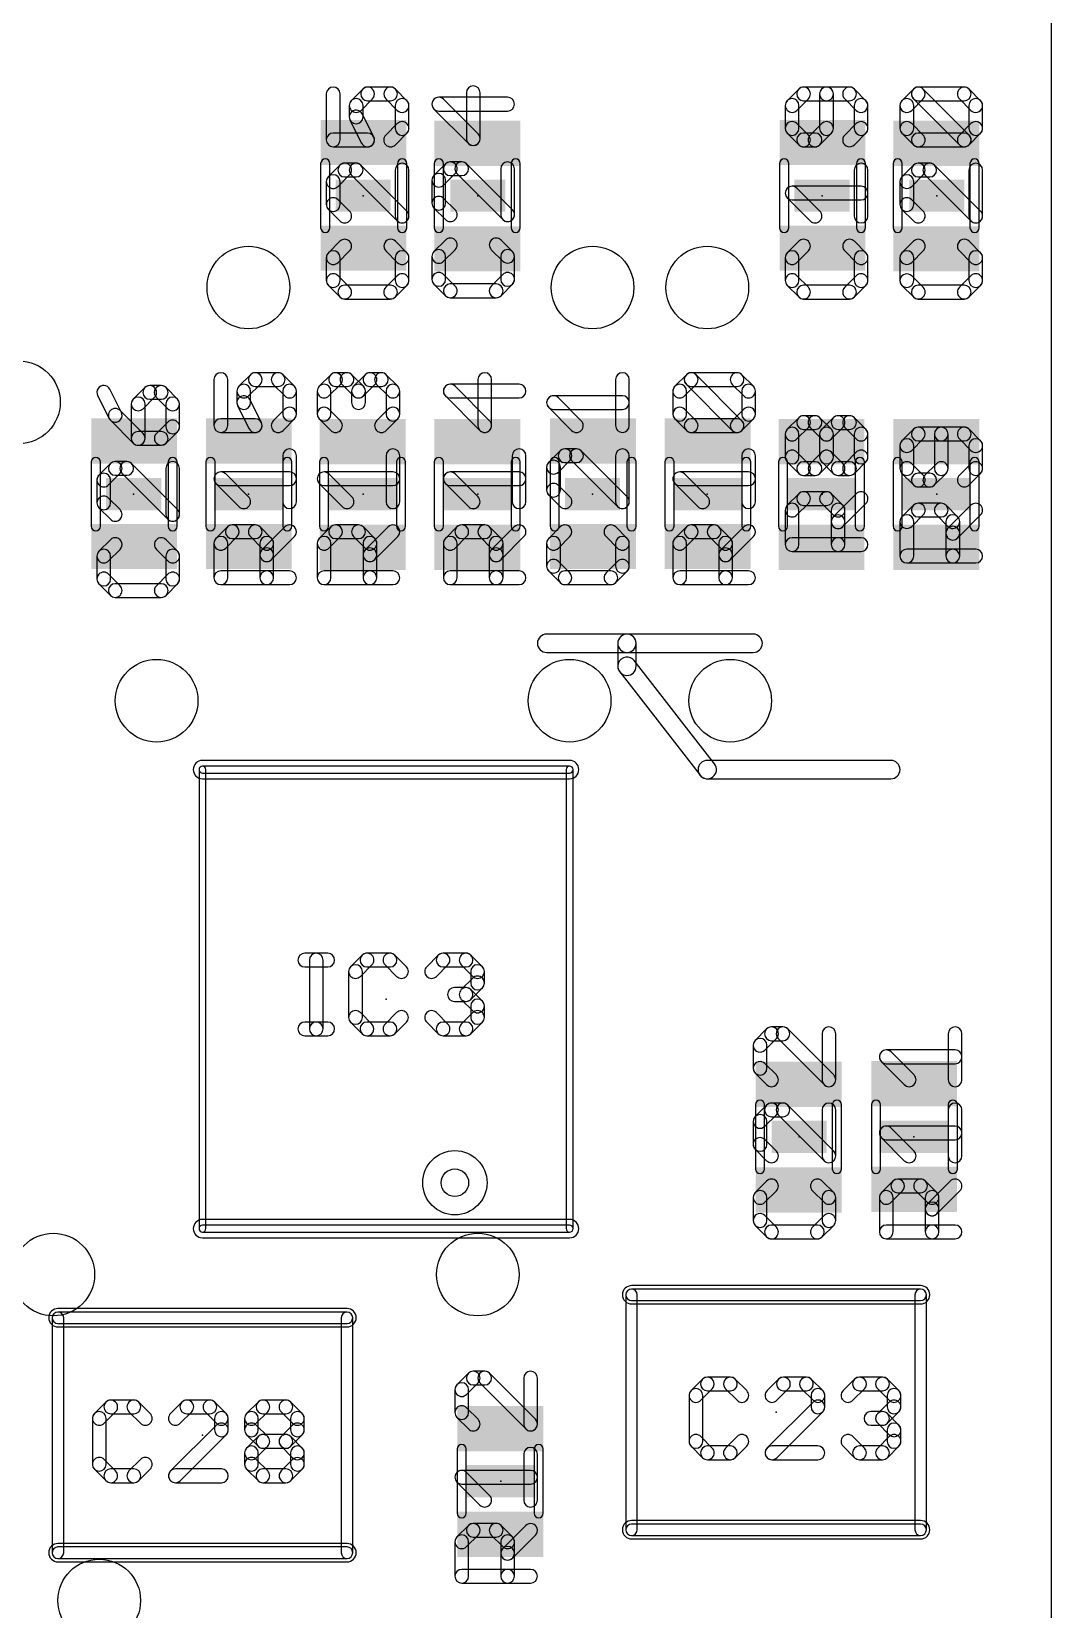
# Model space of a CAD drawing. Extents: x -17 to 91, y -42 to 60.
# Drawn here: x 28.33 to 39.62, y 17.38 to 34.84 of the extents above; entities that cross this region are included whole.
import ezdxf

# ---------------------------------------------------------------- set-up
doc = ezdxf.new("R2010")
doc.units = 0
for name, color, linetype in [('125', 2, 'CONTINUOUS'), ('18', 82, 'CONTINUOUS'), ('20', 7, 'CONTINUOUS'), ('21', 253, 'CONTINUOUS'), ('23', 7, 'CONTINUOUS'), ('51', 253, 'CONTINUOUS')]:
    doc.layers.add(name, color=color, linetype=linetype)

# ---------------------------------------------------------------- blocks, each defined once
blk = doc.blocks.new('RECT')
blk.add_solid([(-0.5, -0.5), (0.5, -0.5), (-0.5, 0.5), (0.5, 0.5)])
blk = doc.blocks.new('ROUNDV')
blk.add_circle((0, 0), 0.5)

msp = doc.modelspace()

# ---------------------------------------------------------------- linework, layer by layer
at = {"layer": '125'}
for points in [[(31.597, 34.146), (31.597, 33.637, 1), (31.749, 33.637), (31.749, 34.146, 1)], [(31.981, 33.9645), (32.108, 34.0925, 1), (32, 34.1995), (31.873, 34.0715, 1)], [(32.054, 34.07), (32.309, 34.07, 1), (32.309, 34.222), (32.054, 34.222, 1)], [(32.255, 34.0925), (32.382, 33.9645, 1), (32.49, 34.0715), (32.363, 34.1995, 1)], [(33.299, 33.651), (33.299, 34.16, 1), (33.147, 34.16), (33.147, 33.651, 1)], [(36.826, 34.1995), (36.699, 34.0715, 1), (36.807, 33.9645), (36.934, 34.0925, 1)], [(37.134, 34.222), (36.88, 34.222, 1), (36.88, 34.07), (37.134, 34.07, 1)], [(37.389, 34.222), (37.134, 34.222, 1), (37.134, 34.07), (37.389, 34.07, 1)], [(37.21, 33.764), (37.21, 34.146, 1), (37.058, 34.146), (37.058, 33.764, 1)], [(37.57, 34.0715), (37.443, 34.1995, 1), (37.335, 34.0925), (37.462, 33.9645, 1)], [(38.077, 33.9645), (38.204, 34.0925, 1), (38.096, 34.1995), (37.969, 34.0715, 1)], [(38.15, 34.07), (38.659, 34.07, 1), (38.659, 34.222), (38.15, 34.222, 1)], [(38.7127, 33.6907), (38.2037, 34.1997, 1), (38.0963, 34.0923), (38.6053, 33.5833, 1)], [(38.605, 34.0925), (38.732, 33.9645, 1), (38.84, 34.0715), (38.713, 34.1995, 1)], [(32.003, 33.891), (32.003, 34.018, 1), (31.851, 34.018), (31.851, 33.891, 1)], [(32.36, 34.018), (32.36, 33.764, 1), (32.512, 33.764), (32.512, 34.018, 1)], [(33.604, 34.109), (32.842, 34.109, 1), (32.842, 33.957), (33.604, 33.957, 1)], [(32.7882, 33.9793), (33.1692, 33.5973, 1), (33.2768, 33.7047), (32.8958, 34.0867, 1)], [(36.677, 34.018), (36.677, 33.764, 1), (36.829, 33.764), (36.829, 34.018, 1)], [(37.592, 33.764), (37.592, 34.018, 1), (37.44, 34.018), (37.44, 33.764, 1)], [(38.099, 33.764), (38.099, 34.018, 1), (37.947, 34.018), (37.947, 33.764, 1)], [(38.71, 34.018), (38.71, 33.764, 1), (38.862, 33.764), (38.862, 34.018, 1)], [(32.122, 33.671), (31.995, 33.925, 1), (31.859, 33.857), (31.986, 33.603, 1)], [(31.673, 33.561), (32.054, 33.561, 1), (32.054, 33.713), (31.673, 33.713, 1)], [(32.3823, 33.8177), (32.2553, 33.6907, 1), (32.3627, 33.5833), (32.4897, 33.7103, 1)], [(36.6993, 33.7103), (36.8263, 33.5833, 1), (36.9337, 33.6907), (36.8067, 33.8177, 1)], [(36.88, 33.561), (37.007, 33.561, 1), (37.007, 33.713), (36.88, 33.713, 1)], [(37.0607, 33.5833), (37.1877, 33.7103, 1), (37.0803, 33.8177), (36.9533, 33.6907, 1)], [(37.4427, 33.5833), (37.5697, 33.7103, 1), (37.4623, 33.8177), (37.3353, 33.6907, 1)], [(38.2037, 33.6907), (38.0767, 33.8177, 1), (37.9693, 33.7103), (38.0963, 33.5833, 1)], [(38.659, 33.713), (38.15, 33.713, 1), (38.15, 33.561), (38.659, 33.561, 1)], [(38.7323, 33.8177), (38.6053, 33.6907, 1), (38.7127, 33.5833), (38.8397, 33.7103, 1)], [(31.746, 33.3575), (31.619, 33.2295, 1), (31.727, 33.1225), (31.854, 33.2505, 1)], [(31.927, 33.38), (31.8, 33.38, 1), (31.8, 33.228), (31.927, 33.228, 1)], [(32.4897, 32.8487), (31.9807, 33.3577, 1), (31.8733, 33.2503), (32.3823, 32.7413, 1)], [(32.36, 33.304), (32.36, 32.795, 1), (32.512, 32.795), (32.512, 33.304, 1)], [(32.9153, 33.3717), (32.7883, 33.2447, 1), (32.8957, 33.1373), (33.0227, 33.2643, 1)], [(33.096, 33.394), (32.969, 33.394, 1), (32.969, 33.242), (33.096, 33.242, 1)], [(33.6578, 32.8627), (33.1498, 33.3717, 1), (33.0422, 33.2643), (33.5502, 32.7553, 1)], [(33.528, 33.318), (33.528, 32.809, 1), (33.68, 32.809), (33.68, 33.318, 1)], [(37.592, 32.795), (37.592, 33.304, 1), (37.44, 33.304), (37.44, 32.795, 1)], [(38.096, 33.3575), (37.969, 33.2295, 1), (38.077, 33.1225), (38.204, 33.2505, 1)], [(38.277, 33.38), (38.15, 33.38, 1), (38.15, 33.228), (38.277, 33.228, 1)], [(38.8397, 32.8487), (38.3307, 33.3577, 1), (38.2233, 33.2503), (38.7323, 32.7413, 1)], [(38.71, 33.304), (38.71, 32.795, 1), (38.862, 32.795), (38.862, 33.304, 1)], [(31.597, 33.176), (31.597, 32.922, 1), (31.749, 32.922), (31.749, 33.176, 1)], [(32.766, 33.191), (32.766, 32.936, 1), (32.918, 32.936), (32.918, 33.191, 1)], [(37.947, 33.176), (37.947, 32.922, 1), (38.099, 32.922), (38.099, 33.176, 1)], [(32.7883, 32.8823), (32.9153, 32.7553, 1), (33.0227, 32.8627), (32.8957, 32.9897, 1)], [(36.753, 32.973), (37.516, 32.973, 1), (37.516, 33.125), (36.753, 33.125, 1)], [(37.0607, 32.8487), (36.8067, 33.1027, 1), (36.6993, 32.9953), (36.9533, 32.7413, 1)], [(31.6193, 32.8683), (31.7463, 32.7413, 1), (31.8537, 32.8487), (31.7267, 32.9757, 1)], [(37.9693, 32.8683), (38.0963, 32.7413, 1), (38.2037, 32.8487), (38.0767, 32.9757, 1)], [(31.7463, 32.5157), (31.6193, 32.3887, 1), (31.7267, 32.2813), (31.8537, 32.4083, 1)], [(32.4897, 32.3887), (32.3627, 32.5157, 1), (32.2553, 32.4083), (32.3823, 32.2813, 1)], [(32.9153, 32.5297), (32.7883, 32.4027, 1), (32.8957, 32.2953), (33.0227, 32.4223, 1)], [(33.6577, 32.4027), (33.5307, 32.5297, 1), (33.4233, 32.4223), (33.5503, 32.2953, 1)], [(36.8263, 32.5157), (36.6993, 32.3887, 1), (36.8067, 32.2813), (36.9337, 32.4083, 1)], [(37.5697, 32.3887), (37.4427, 32.5157, 1), (37.3353, 32.4083), (37.4623, 32.2813, 1)], [(38.0963, 32.5157), (37.9693, 32.3887, 1), (38.0767, 32.2813), (38.2037, 32.4083, 1)], [(38.8397, 32.3887), (38.7127, 32.5157, 1), (38.6053, 32.4083), (38.7323, 32.2813, 1)], [(31.597, 32.335), (31.597, 32.08, 1), (31.749, 32.08), (31.749, 32.335, 1)], [(32.512, 32.08), (32.512, 32.335, 1), (32.36, 32.335), (32.36, 32.08, 1)], [(32.766, 32.349), (32.766, 32.094, 1), (32.918, 32.094), (32.918, 32.349, 1)], [(33.68, 32.094), (33.68, 32.349, 1), (33.528, 32.349), (33.528, 32.094, 1)], [(36.677, 32.335), (36.677, 32.08, 1), (36.829, 32.08), (36.829, 32.335, 1)], [(37.592, 32.08), (37.592, 32.335, 1), (37.44, 32.335), (37.44, 32.08, 1)], [(37.947, 32.335), (37.947, 32.08, 1), (38.099, 32.08), (38.099, 32.335, 1)], [(38.862, 32.08), (38.862, 32.335, 1), (38.71, 32.335), (38.71, 32.08, 1)], [(31.6193, 32.0263), (31.7463, 31.8993, 1), (31.8537, 32.0067), (31.7267, 32.1337, 1)], [(32.3627, 31.8993), (32.4897, 32.0263, 1), (32.3823, 32.1337), (32.2553, 32.0067, 1)], [(32.7883, 32.0403), (32.9153, 31.9133, 1), (33.0227, 32.0207), (32.8957, 32.1477, 1)], [(33.5307, 31.9133), (33.6577, 32.0403, 1), (33.5503, 32.1477), (33.4233, 32.0207, 1)], [(36.6993, 32.0263), (36.8263, 31.8993, 1), (36.9337, 32.0067), (36.8067, 32.1337, 1)], [(37.4427, 31.8993), (37.5697, 32.0263, 1), (37.4623, 32.1337), (37.3353, 32.0067, 1)], [(37.9693, 32.0263), (38.0963, 31.8993, 1), (38.2037, 32.0067), (38.0767, 32.1337, 1)], [(38.7127, 31.8993), (38.8397, 32.0263, 1), (38.7323, 32.1337), (38.6053, 32.0067, 1)], [(31.8, 31.877), (32.309, 31.877, 1), (32.309, 32.029), (31.8, 32.029, 1)], [(32.969, 31.891), (33.477, 31.891, 1), (33.477, 32.043), (32.969, 32.043, 1)], [(36.88, 31.877), (37.389, 31.877, 1), (37.389, 32.029), (36.88, 32.029, 1)], [(38.15, 31.877), (38.659, 31.877, 1), (38.659, 32.029), (38.15, 32.029, 1)], [(29.065, 30.8101), (29.192, 30.5551, 1), (29.328, 30.6229), (29.201, 30.8779, 1)], [(29.5883, 30.8977), (29.4603, 30.7697, 1), (29.5677, 30.6623), (29.6957, 30.7903, 1)], [(29.769, 30.92), (29.642, 30.92, 1), (29.642, 30.768), (29.769, 30.768, 1)], [(29.95, 30.7695), (29.823, 30.8975, 1), (29.715, 30.7905), (29.842, 30.6625, 1)], [(30.353, 30.985), (30.353, 30.476, 1), (30.505, 30.476), (30.505, 30.985, 1)], [(30.759, 30.73), (30.759, 30.858, 1), (30.607, 30.858), (30.607, 30.73, 1)], [(30.7367, 30.8043), (30.8637, 30.9313, 1), (30.7563, 31.0387), (30.6293, 30.9117, 1)], [(30.81, 30.909), (31.064, 30.909, 1), (31.064, 31.061), (30.81, 31.061, 1)], [(31.0103, 30.9313), (31.1373, 30.8043, 1), (31.2447, 30.9117), (31.1177, 31.0387, 1)], [(31.115, 30.858), (31.115, 30.603, 1), (31.267, 30.603), (31.267, 30.858, 1)], [(31.648, 30.603), (31.648, 30.858, 1), (31.496, 30.858), (31.496, 30.603, 1)], [(31.6257, 30.8043), (31.7527, 30.9313, 1), (31.6453, 31.0387), (31.5183, 30.9117, 1)], [(31.699, 30.909), (31.826, 30.909, 1), (31.826, 31.061), (31.699, 31.061, 1)], [(31.7723, 30.9313), (31.8993, 30.8043, 1), (32.0067, 30.9117), (31.8797, 31.0387, 1)], [(31.877, 30.858), (31.877, 30.73, 1), (32.029, 30.73), (32.029, 30.858, 1)], [(32.0067, 30.8043), (32.1337, 30.9313, 1), (32.0263, 31.0387), (31.8993, 30.9117, 1)], [(32.08, 30.909), (32.207, 30.909, 1), (32.207, 31.061), (32.08, 31.061, 1)], [(32.1533, 30.9313), (32.2803, 30.8043, 1), (32.3877, 30.9117), (32.2607, 31.0387, 1)], [(32.258, 30.858), (32.258, 30.603, 1), (32.41, 30.603), (32.41, 30.858, 1)], [(33.731, 30.934), (32.969, 30.934, 1), (32.969, 30.782), (33.731, 30.782, 1)], [(32.9152, 30.8043), (33.2962, 30.4223, 1), (33.4038, 30.5297), (33.0228, 30.9117, 1)], [(33.426, 30.476), (33.426, 30.985, 1), (33.274, 30.985), (33.274, 30.476, 1)], [(34.95, 30.476), (34.95, 30.985, 1), (34.798, 30.985), (34.798, 30.476, 1)], [(35.585, 30.603), (35.585, 30.858, 1), (35.433, 30.858), (35.433, 30.603, 1)], [(35.5627, 30.8043), (35.6897, 30.9313, 1), (35.5823, 31.0387), (35.4553, 30.9117, 1)], [(35.636, 30.909), (36.144, 30.909, 1), (36.144, 31.061), (35.636, 31.061, 1)], [(36.1978, 30.5297), (35.6898, 31.0387, 1), (35.5822, 30.9313), (36.0902, 30.4223, 1)], [(36.0903, 30.9313), (36.2173, 30.8043, 1), (36.3247, 30.9117), (36.1977, 31.0387, 1)], [(36.195, 30.858), (36.195, 30.603, 1), (36.347, 30.603), (36.347, 30.858, 1)], [(29.438, 30.716), (29.438, 30.335, 1), (29.59, 30.335), (29.59, 30.716, 1)], [(29.972, 30.462), (29.972, 30.716, 1), (29.82, 30.716), (29.82, 30.462, 1)], [(30.878, 30.51), (30.751, 30.764, 1), (30.615, 30.696), (30.742, 30.442, 1)], [(34.112, 30.654), (34.874, 30.654, 1), (34.874, 30.806), (34.112, 30.806, 1)], [(34.4197, 30.5297), (34.1657, 30.7837, 1), (34.0583, 30.6763), (34.3123, 30.4223, 1)], [(29.2063, 30.5353), (29.4603, 30.2813, 1), (29.5677, 30.3887), (29.3137, 30.6427, 1)], [(31.1373, 30.6567), (31.0103, 30.5297, 1), (31.1177, 30.4223), (31.2447, 30.5493, 1)], [(31.7527, 30.5297), (31.6257, 30.6567, 1), (31.5183, 30.5493), (31.6453, 30.4223, 1)], [(32.2803, 30.6567), (32.1533, 30.5297, 1), (32.2607, 30.4223), (32.3877, 30.5493, 1)], [(35.6897, 30.5297), (35.5627, 30.6567, 1), (35.4553, 30.5493), (35.5823, 30.4223, 1)], [(36.2173, 30.6567), (36.0903, 30.5297, 1), (36.1977, 30.4223), (36.3247, 30.5493, 1)], [(36.807, 30.3285), (36.934, 30.4565, 1), (36.826, 30.5635), (36.699, 30.4355, 1)], [(36.88, 30.434), (37.007, 30.434, 1), (37.007, 30.586), (36.88, 30.586, 1)], [(36.953, 30.4565), (37.08, 30.3285, 1), (37.188, 30.4355), (37.061, 30.5635, 1)], [(37.1877, 30.3283), (37.3157, 30.4563, 1), (37.2083, 30.5637), (37.0803, 30.4357, 1)], [(37.262, 30.434), (37.389, 30.434, 1), (37.389, 30.586), (37.262, 30.586, 1)], [(37.335, 30.4565), (37.462, 30.3285, 1), (37.57, 30.4355), (37.443, 30.5635, 1)], [(29.514, 30.259), (29.769, 30.259, 1), (29.769, 30.411), (29.514, 30.411, 1)], [(29.8227, 30.2813), (29.9497, 30.4083, 1), (29.8423, 30.5157), (29.7153, 30.3887, 1)], [(30.429, 30.4), (30.81, 30.4, 1), (30.81, 30.552), (30.429, 30.552, 1)], [(36.144, 30.552), (35.636, 30.552, 1), (35.636, 30.4), (36.144, 30.4, 1)], [(36.829, 30.128), (36.829, 30.382, 1), (36.677, 30.382), (36.677, 30.128, 1)], [(37.21, 30.128), (37.21, 30.382, 1), (37.058, 30.382), (37.058, 30.128, 1)], [(37.44, 30.382), (37.44, 30.128, 1), (37.592, 30.128), (37.592, 30.382, 1)], [(38.096, 30.4365), (37.969, 30.3085, 1), (38.077, 30.2015), (38.204, 30.3295, 1)], [(38.404, 30.459), (38.15, 30.459, 1), (38.15, 30.307), (38.404, 30.307, 1)], [(38.659, 30.459), (38.404, 30.459, 1), (38.404, 30.307), (38.659, 30.307, 1)], [(38.48, 30.001), (38.48, 30.383, 1), (38.328, 30.383), (38.328, 30.001, 1)], [(38.84, 30.3085), (38.713, 30.4365, 1), (38.605, 30.3295), (38.732, 30.2015, 1)], [(31.267, 29.634), (31.267, 30.143, 1), (31.115, 30.143), (31.115, 29.634, 1)], [(32.41, 29.634), (32.41, 30.143, 1), (32.258, 30.143), (32.258, 29.634, 1)], [(33.807, 29.634), (33.807, 30.143, 1), (33.655, 30.143), (33.655, 29.634, 1)], [(34.1853, 30.1967), (34.0583, 30.0697, 1), (34.1657, 29.9623), (34.2927, 30.0893, 1)], [(34.366, 30.219), (34.239, 30.219, 1), (34.239, 30.067), (34.366, 30.067, 1)], [(34.9278, 29.6877), (34.4198, 30.1967, 1), (34.3122, 30.0893), (34.8202, 29.5803, 1)], [(34.798, 30.143), (34.798, 29.634, 1), (34.95, 29.634), (34.95, 30.143, 1)], [(36.347, 29.634), (36.347, 30.143, 1), (36.195, 30.143), (36.195, 29.634, 1)], [(37.947, 30.255), (37.947, 30.001, 1), (38.099, 30.001), (38.099, 30.255, 1)], [(38.862, 30.001), (38.862, 30.255, 1), (38.71, 30.255), (38.71, 30.001, 1)], [(29.206, 30.0555), (29.079, 29.9275, 1), (29.187, 29.8205), (29.314, 29.9485, 1)], [(29.387, 30.078), (29.26, 30.078, 1), (29.26, 29.926), (29.387, 29.926, 1)], [(29.9497, 29.5467), (29.4407, 30.0557, 1), (29.3333, 29.9483), (29.8423, 29.4393, 1)], [(29.82, 30.002), (29.82, 29.493, 1), (29.972, 29.493), (29.972, 30.002, 1)], [(34.036, 30.016), (34.036, 29.761, 1), (34.188, 29.761), (34.188, 30.016, 1)], [(36.9337, 30.0547), (36.8067, 30.1817, 1), (36.6993, 30.0743), (36.8263, 29.9473, 1)], [(37.007, 30.077), (36.88, 30.077, 1), (36.88, 29.925), (37.007, 29.925, 1)], [(37.0803, 30.1817), (36.9533, 30.0547, 1), (37.0607, 29.9473), (37.1877, 30.0743, 1)], [(37.3155, 30.055), (37.1875, 30.182, 1), (37.0805, 30.074), (37.2085, 29.947, 1)], [(37.389, 30.077), (37.262, 30.077, 1), (37.262, 29.925), (37.389, 29.925, 1)], [(37.4623, 30.1817), (37.3353, 30.0547, 1), (37.4427, 29.9473), (37.5697, 30.0743, 1)], [(37.9693, 29.9473), (38.0963, 29.8203, 1), (38.2037, 29.9277), (38.0767, 30.0547, 1)], [(38.3307, 29.8203), (38.4577, 29.9473, 1), (38.3503, 30.0547), (38.2233, 29.9277, 1)], [(38.7127, 29.8203), (38.8397, 29.9473, 1), (38.7323, 30.0547), (38.6053, 29.9277, 1)], [(29.057, 29.874), (29.057, 29.62, 1), (29.209, 29.62), (29.209, 29.874, 1)], [(30.429, 29.812), (31.191, 29.812, 1), (31.191, 29.964), (30.429, 29.964, 1)], [(30.7367, 29.6877), (30.4827, 29.9417, 1), (30.3753, 29.8343), (30.6293, 29.5803, 1)], [(31.572, 29.812), (32.334, 29.812, 1), (32.334, 29.964), (31.572, 29.964, 1)], [(31.8797, 29.6877), (31.6257, 29.9417, 1), (31.5183, 29.8343), (31.7723, 29.5803, 1)], [(32.969, 29.812), (33.731, 29.812, 1), (33.731, 29.964), (32.969, 29.964, 1)], [(33.2767, 29.6877), (33.0227, 29.9417, 1), (32.9153, 29.8343), (33.1693, 29.5803, 1)], [(35.509, 29.812), (36.271, 29.812, 1), (36.271, 29.964), (35.509, 29.964, 1)], [(35.8167, 29.6877), (35.5627, 29.9417, 1), (35.4553, 29.8343), (35.7093, 29.5803, 1)], [(38.15, 29.798), (38.277, 29.798, 1), (38.277, 29.95), (38.15, 29.95, 1)], [(29.0793, 29.5663), (29.2063, 29.4393, 1), (29.3137, 29.5467), (29.1867, 29.6737, 1)], [(34.0583, 29.7073), (34.1853, 29.5803, 1), (34.2927, 29.6877), (34.1657, 29.8147, 1)], [(36.8067, 29.4873), (36.9337, 29.6143, 1), (36.8263, 29.7217), (36.6993, 29.5947, 1)], [(36.88, 29.592), (37.134, 29.592, 1), (37.134, 29.744), (36.88, 29.744, 1)], [(37.0805, 29.614), (37.2085, 29.487, 1), (37.3155, 29.595), (37.1875, 29.722, 1)], [(37.3158, 29.3594), (37.5698, 29.6144, 1), (37.4622, 29.7216), (37.2082, 29.4666, 1)], [(36.829, 29.159), (36.829, 29.541, 1), (36.677, 29.541), (36.677, 29.159, 1)], [(37.186, 29.541), (37.186, 29.413, 1), (37.338, 29.413), (37.338, 29.541, 1)], [(38.0767, 29.3603), (38.2037, 29.4873, 1), (38.0963, 29.5947), (37.9693, 29.4677, 1)], [(38.15, 29.465), (38.404, 29.465, 1), (38.404, 29.617), (38.15, 29.617, 1)], [(38.3505, 29.487), (38.4785, 29.36, 1), (38.5855, 29.468), (38.4575, 29.595, 1)], [(38.5858, 29.2324), (38.8398, 29.4874, 1), (38.7322, 29.5946), (38.4782, 29.3396, 1)], [(30.4827, 29.1203), (30.6097, 29.2473, 1), (30.5023, 29.3547), (30.3753, 29.2277, 1)], [(30.556, 29.225), (30.81, 29.225, 1), (30.81, 29.377), (30.556, 29.377, 1)], [(30.7563, 29.2473), (30.8833, 29.1203, 1), (30.9907, 29.2277), (30.8637, 29.3547, 1)], [(30.9907, 28.9933), (31.2447, 29.2473, 1), (31.1373, 29.3547), (30.8833, 29.1007, 1)], [(31.6257, 29.1203), (31.7527, 29.2473, 1), (31.6453, 29.3547), (31.5183, 29.2277, 1)], [(31.699, 29.225), (31.953, 29.225, 1), (31.953, 29.377), (31.699, 29.377, 1)], [(31.8993, 29.2473), (32.0263, 29.1203, 1), (32.1337, 29.2277), (32.0067, 29.3547, 1)], [(32.1337, 28.9933), (32.3877, 29.2473, 1), (32.2803, 29.3547), (32.0263, 29.1007, 1)], [(33.0227, 29.1203), (33.1497, 29.2473, 1), (33.0423, 29.3547), (32.9153, 29.2277, 1)], [(33.096, 29.225), (33.35, 29.225, 1), (33.35, 29.377), (33.096, 29.377, 1)], [(33.2963, 29.2473), (33.4233, 29.1203, 1), (33.5307, 29.2277), (33.4037, 29.3547, 1)], [(33.5307, 28.9933), (33.7847, 29.2473, 1), (33.6773, 29.3547), (33.4233, 29.1007, 1)], [(34.1853, 29.3547), (34.0583, 29.2277, 1), (34.1657, 29.1203), (34.2927, 29.2473, 1)], [(34.9277, 29.2277), (34.8007, 29.3547, 1), (34.6933, 29.2473), (34.8203, 29.1203, 1)], [(35.5627, 29.1203), (35.6897, 29.2473, 1), (35.5823, 29.3547), (35.4553, 29.2277, 1)], [(35.636, 29.225), (35.89, 29.225, 1), (35.89, 29.377), (35.636, 29.377, 1)], [(35.8363, 29.2473), (35.9633, 29.1203, 1), (36.0707, 29.2277), (35.9437, 29.3547, 1)], [(36.0707, 28.9933), (36.3247, 29.2473, 1), (36.2173, 29.3547), (35.9633, 29.1007, 1)], [(37.186, 29.413), (37.186, 29.159, 1), (37.338, 29.159), (37.338, 29.413, 1)], [(38.099, 29.032), (38.099, 29.414, 1), (37.947, 29.414), (37.947, 29.032, 1)], [(38.456, 29.414), (38.456, 29.286, 1), (38.608, 29.286), (38.608, 29.414, 1)], [(38.456, 29.286), (38.456, 29.032, 1), (38.608, 29.032), (38.608, 29.286, 1)], [(29.2063, 29.2137), (29.0793, 29.0867, 1), (29.1867, 28.9793), (29.3137, 29.1063, 1)], [(29.9497, 29.0867), (29.8227, 29.2137, 1), (29.7153, 29.1063), (29.8423, 28.9793, 1)], [(30.505, 28.792), (30.505, 29.174, 1), (30.353, 29.174), (30.353, 28.792, 1)], [(30.861, 29.174), (30.861, 29.047, 1), (31.013, 29.047), (31.013, 29.174, 1)], [(31.648, 28.792), (31.648, 29.174, 1), (31.496, 29.174), (31.496, 28.792, 1)], [(32.004, 29.174), (32.004, 29.047, 1), (32.156, 29.047), (32.156, 29.174, 1)], [(33.045, 28.792), (33.045, 29.174, 1), (32.893, 29.174), (32.893, 28.792, 1)], [(33.401, 29.174), (33.401, 29.047, 1), (33.553, 29.047), (33.553, 29.174, 1)], [(34.036, 29.174), (34.036, 28.919, 1), (34.188, 28.919), (34.188, 29.174, 1)], [(34.95, 28.919), (34.95, 29.174, 1), (34.798, 29.174), (34.798, 28.919, 1)], [(35.585, 28.792), (35.585, 29.174, 1), (35.433, 29.174), (35.433, 28.792, 1)], [(35.941, 29.174), (35.941, 29.047, 1), (36.093, 29.047), (36.093, 29.174, 1)], [(37.262, 29.235), (36.753, 29.235, 1), (36.753, 29.083), (37.262, 29.083, 1)], [(37.516, 29.235), (37.262, 29.235, 1), (37.262, 29.083), (37.516, 29.083, 1)], [(29.057, 29.033), (29.057, 28.778, 1), (29.209, 28.778), (29.209, 29.033, 1)], [(29.972, 28.778), (29.972, 29.033, 1), (29.82, 29.033), (29.82, 28.778, 1)], [(30.861, 29.047), (30.861, 28.792, 1), (31.013, 28.792), (31.013, 29.047, 1)], [(32.004, 29.047), (32.004, 28.792, 1), (32.156, 28.792), (32.156, 29.047, 1)], [(33.401, 29.047), (33.401, 28.792, 1), (33.553, 28.792), (33.553, 29.047, 1)], [(34.0583, 28.8653), (34.1853, 28.7383, 1), (34.2927, 28.8457), (34.1657, 28.9727, 1)], [(34.8007, 28.7383), (34.9277, 28.8653, 1), (34.8203, 28.9727), (34.6933, 28.8457, 1)], [(35.941, 29.047), (35.941, 28.792, 1), (36.093, 28.792), (36.093, 29.047, 1)], [(38.532, 29.108), (38.023, 29.108, 1), (38.023, 28.956), (38.532, 28.956, 1)], [(38.786, 29.108), (38.532, 29.108, 1), (38.532, 28.956), (38.786, 28.956, 1)], [(29.0793, 28.7243), (29.2063, 28.5973, 1), (29.3137, 28.7047), (29.1867, 28.8317, 1)], [(29.8227, 28.5973), (29.9497, 28.7243, 1), (29.8423, 28.8317), (29.7153, 28.7047, 1)], [(30.937, 28.868), (30.429, 28.868, 1), (30.429, 28.716), (30.937, 28.716, 1)], [(31.191, 28.868), (30.937, 28.868, 1), (30.937, 28.716), (31.191, 28.716, 1)], [(32.08, 28.868), (31.572, 28.868, 1), (31.572, 28.716), (32.08, 28.716, 1)], [(32.334, 28.868), (32.08, 28.868, 1), (32.08, 28.716), (32.334, 28.716, 1)], [(33.477, 28.868), (32.969, 28.868, 1), (32.969, 28.716), (33.477, 28.716, 1)], [(33.731, 28.868), (33.477, 28.868, 1), (33.477, 28.716), (33.731, 28.716, 1)], [(34.239, 28.716), (34.747, 28.716, 1), (34.747, 28.868), (34.239, 28.868, 1)], [(36.017, 28.868), (35.509, 28.868, 1), (35.509, 28.716), (36.017, 28.716, 1)], [(36.271, 28.868), (36.017, 28.868, 1), (36.017, 28.716), (36.271, 28.716, 1)], [(29.26, 28.575), (29.769, 28.575, 1), (29.769, 28.727), (29.26, 28.727, 1)], [(31.359, 24.486), (31.613, 24.486, 1), (31.613, 24.638), (31.359, 24.638, 1)], [(31.562, 23.8), (31.562, 24.562, 1), (31.41, 24.562), (31.41, 23.8, 1)], [(31.9933, 24.6157), (31.8663, 24.4887, 1), (31.9737, 24.3813), (32.1007, 24.5083, 1)], [(32.302, 24.638), (32.047, 24.638, 1), (32.047, 24.486), (32.302, 24.486, 1)], [(32.4827, 24.4887), (32.3557, 24.6157, 1), (32.2483, 24.5083), (32.3753, 24.3813, 1)], [(32.8157, 24.3813), (32.9427, 24.5083, 1), (32.8353, 24.6157), (32.7083, 24.4887, 1)], [(32.889, 24.486), (33.144, 24.486, 1), (33.144, 24.638), (32.889, 24.638, 1)], [(33.0903, 24.5083), (33.2173, 24.3813, 1), (33.3247, 24.4887), (33.1977, 24.6157, 1)], [(31.844, 24.435), (31.844, 23.927, 1), (31.996, 23.927), (31.996, 24.435, 1)], [(33.195, 24.435), (33.195, 24.308, 1), (33.347, 24.308), (33.347, 24.435, 1)], [(33.2173, 24.3617), (33.0903, 24.2347, 1), (33.1977, 24.1273), (33.3247, 24.2543, 1)], [(33.144, 24.257), (33.016, 24.257, 1), (33.016, 24.105), (33.144, 24.105, 1)], [(33.0903, 24.1273), (33.2173, 24.0003, 1), (33.3247, 24.1077), (33.1977, 24.2347, 1)], [(33.195, 24.054), (33.195, 23.927, 1), (33.347, 23.927), (33.347, 24.054, 1)], [(31.8663, 23.8733), (31.9933, 23.7463, 1), (32.1007, 23.8537), (31.9737, 23.9807, 1)], [(32.3557, 23.7463), (32.4827, 23.8733, 1), (32.3753, 23.9807), (32.2483, 23.8537, 1)], [(32.9427, 23.8537), (32.8157, 23.9807, 1), (32.7083, 23.8733), (32.8353, 23.7463, 1)], [(33.2173, 23.9807), (33.0903, 23.8537, 1), (33.1977, 23.7463), (33.3247, 23.8733, 1)], [(31.359, 23.724), (31.486, 23.724, 1), (31.486, 23.876), (31.359, 23.876, 1)], [(31.486, 23.724), (31.613, 23.724, 1), (31.613, 23.876), (31.486, 23.876, 1)], [(32.047, 23.724), (32.302, 23.724, 1), (32.302, 23.876), (32.047, 23.876, 1)], [(33.144, 23.876), (32.889, 23.876, 1), (32.889, 23.724), (33.144, 23.724, 1)], [(36.4713, 23.7997), (36.3443, 23.6727, 1), (36.4517, 23.5653), (36.5787, 23.6923, 1)], [(36.652, 23.822), (36.525, 23.822, 1), (36.525, 23.67), (36.652, 23.67, 1)], [(37.2138, 23.2907), (36.7058, 23.7997, 1), (36.5982, 23.6923), (37.1062, 23.1833, 1)], [(37.084, 23.746), (37.084, 23.237, 1), (37.236, 23.237), (37.236, 23.746, 1)], [(38.633, 23.237), (38.633, 23.746, 1), (38.481, 23.746), (38.481, 23.237, 1)], [(36.322, 23.619), (36.322, 23.364, 1), (36.474, 23.364), (36.474, 23.619, 1)], [(36.3443, 23.3103), (36.4713, 23.1833, 1), (36.5787, 23.2907), (36.4517, 23.4177, 1)], [(37.795, 23.415), (38.557, 23.415, 1), (38.557, 23.567), (37.795, 23.567, 1)], [(38.1027, 23.2907), (37.8487, 23.5447, 1), (37.7413, 23.4373), (37.9953, 23.1833, 1)], [(36.4713, 22.9577), (36.3443, 22.8307, 1), (36.4517, 22.7233), (36.5787, 22.8503, 1)], [(36.652, 22.98), (36.525, 22.98, 1), (36.525, 22.828), (36.652, 22.828, 1)], [(37.2138, 22.4487), (36.7058, 22.9577, 1), (36.5982, 22.8503), (37.1062, 22.3413, 1)], [(37.084, 22.904), (37.084, 22.395, 1), (37.236, 22.395), (37.236, 22.904, 1)], [(38.633, 22.395), (38.633, 22.904, 1), (38.481, 22.904), (38.481, 22.395, 1)], [(36.322, 22.777), (36.322, 22.522, 1), (36.474, 22.522), (36.474, 22.777, 1)], [(37.795, 22.573), (38.557, 22.573, 1), (38.557, 22.725), (37.795, 22.725, 1)], [(38.1027, 22.4487), (37.8487, 22.7027, 1), (37.7413, 22.5953), (37.9953, 22.3413, 1)], [(36.3443, 22.4683), (36.4713, 22.3413, 1), (36.5787, 22.4487), (36.4517, 22.5757, 1)], [(36.322, 21.935), (36.322, 21.68, 1), (36.474, 21.68), (36.474, 21.935, 1)], [(36.4713, 22.1157), (36.3443, 21.9887, 1), (36.4517, 21.8813), (36.5787, 22.0083, 1)], [(37.2137, 21.9887), (37.0867, 22.1157, 1), (36.9793, 22.0083), (37.1063, 21.8813, 1)], [(37.236, 21.68), (37.236, 21.935, 1), (37.084, 21.935), (37.084, 21.68, 1)], [(37.871, 21.553), (37.871, 21.935, 1), (37.719, 21.935), (37.719, 21.553, 1)], [(37.8487, 21.8813), (37.9757, 22.0083, 1), (37.8683, 22.1157), (37.7413, 21.9887, 1)], [(37.922, 21.986), (38.176, 21.986, 1), (38.176, 22.138), (37.922, 22.138, 1)], [(38.1223, 22.0083), (38.2493, 21.8813, 1), (38.3567, 21.9887), (38.2297, 22.1157, 1)], [(38.227, 21.935), (38.227, 21.808, 1), (38.379, 21.808), (38.379, 21.935, 1)], [(38.3567, 21.7543), (38.6107, 22.0083, 1), (38.5033, 22.1157), (38.2493, 21.8617, 1)], [(38.227, 21.808), (38.227, 21.553, 1), (38.379, 21.553), (38.379, 21.808, 1)], [(36.3443, 21.6263), (36.4713, 21.4993, 1), (36.5787, 21.6067), (36.4517, 21.7337, 1)], [(37.0867, 21.4993), (37.2137, 21.6263, 1), (37.1063, 21.7337), (36.9793, 21.6067, 1)], [(36.525, 21.477), (37.033, 21.477, 1), (37.033, 21.629), (36.525, 21.629, 1)], [(38.303, 21.629), (37.795, 21.629, 1), (37.795, 21.477), (38.303, 21.477, 1)], [(38.557, 21.629), (38.303, 21.629, 1), (38.303, 21.477), (38.557, 21.477, 1)], [(33.1693, 19.9897), (33.0423, 19.8627, 1), (33.1497, 19.7553), (33.2767, 19.8823, 1)], [(33.35, 20.012), (33.223, 20.012, 1), (33.223, 19.86), (33.35, 19.86, 1)], [(33.9118, 19.4807), (33.4038, 19.9897, 1), (33.2962, 19.8823), (33.8042, 19.3733, 1)], [(33.782, 19.936), (33.782, 19.427, 1), (33.934, 19.427), (33.934, 19.936, 1)], [(35.7613, 19.9247), (35.6343, 19.7977, 1), (35.7417, 19.6903), (35.8687, 19.8173, 1)], [(36.07, 19.947), (35.815, 19.947, 1), (35.815, 19.795), (36.07, 19.795, 1)], [(36.2507, 19.7977), (36.1237, 19.9247, 1), (36.0163, 19.8173), (36.1433, 19.6903, 1)], [(36.6033, 19.9247), (36.4763, 19.7977, 1), (36.5837, 19.6903), (36.7107, 19.8173, 1)], [(36.912, 19.947), (36.657, 19.947, 1), (36.657, 19.795), (36.912, 19.795, 1)], [(37.0927, 19.7977), (36.9657, 19.9247, 1), (36.8583, 19.8173), (36.9853, 19.6903, 1)], [(37.4257, 19.6903), (37.5527, 19.8173, 1), (37.4453, 19.9247), (37.3183, 19.7977, 1)], [(37.499, 19.795), (37.754, 19.795, 1), (37.754, 19.947), (37.499, 19.947, 1)], [(37.7003, 19.8173), (37.8273, 19.6903, 1), (37.9347, 19.7977), (37.8077, 19.9247, 1)], [(33.02, 19.809), (33.02, 19.554, 1), (33.172, 19.554), (33.172, 19.809, 1)], [(35.612, 19.744), (35.612, 19.236, 1), (35.764, 19.236), (35.764, 19.744, 1)], [(37.115, 19.617), (37.115, 19.744, 1), (36.963, 19.744), (36.963, 19.617, 1)], [(37.805, 19.744), (37.805, 19.617, 1), (37.957, 19.617), (37.957, 19.744, 1)], [(29.008, 19.49), (29.008, 18.982, 1), (29.16, 18.982), (29.16, 19.49, 1)], [(29.1573, 19.6707), (29.0303, 19.5437, 1), (29.1377, 19.4363), (29.2647, 19.5633, 1)], [(29.466, 19.693), (29.211, 19.693, 1), (29.211, 19.541), (29.466, 19.541, 1)], [(29.6467, 19.5437), (29.5197, 19.6707, 1), (29.4123, 19.5633), (29.5393, 19.4363, 1)], [(29.9993, 19.6707), (29.8723, 19.5437, 1), (29.9797, 19.4363), (30.1067, 19.5633, 1)], [(30.308, 19.693), (30.053, 19.693, 1), (30.053, 19.541), (30.308, 19.541, 1)], [(30.4887, 19.5437), (30.3617, 19.6707, 1), (30.2543, 19.5633), (30.3813, 19.4363, 1)], [(30.511, 19.363), (30.511, 19.49, 1), (30.359, 19.49), (30.359, 19.363, 1)], [(30.844, 19.363), (30.844, 19.49, 1), (30.692, 19.49), (30.692, 19.363, 1)], [(30.8217, 19.4363), (30.9487, 19.5633, 1), (30.8413, 19.6707), (30.7143, 19.5437, 1)], [(30.895, 19.541), (31.15, 19.541, 1), (31.15, 19.693), (30.895, 19.693, 1)], [(31.0963, 19.5633), (31.2233, 19.4363, 1), (31.3307, 19.5437), (31.2037, 19.6707, 1)], [(31.201, 19.49), (31.201, 19.363, 1), (31.353, 19.363), (31.353, 19.49, 1)], [(33.0423, 19.5003), (33.1693, 19.3733, 1), (33.2767, 19.4807), (33.1497, 19.6077, 1)], [(36.5837, 19.0552), (37.0927, 19.5632, 1), (36.9853, 19.6708), (36.4763, 19.1628, 1)], [(37.754, 19.566), (37.626, 19.566, 1), (37.626, 19.414), (37.754, 19.414, 1)], [(37.8273, 19.6707), (37.7003, 19.5437, 1), (37.8077, 19.4363), (37.9347, 19.5633, 1)], [(37.7003, 19.4363), (37.8273, 19.3093, 1), (37.9347, 19.4167), (37.8077, 19.5437, 1)], [(29.9797, 18.8012), (30.4887, 19.3092, 1), (30.3813, 19.4168), (29.8723, 18.9088, 1)], [(30.9487, 19.2897), (30.8217, 19.4167, 1), (30.7143, 19.3093), (30.8413, 19.1823, 1)], [(31.2233, 19.4167), (31.0963, 19.2897, 1), (31.2037, 19.1823), (31.3307, 19.3093, 1)], [(37.805, 19.363), (37.805, 19.236, 1), (37.957, 19.236), (37.957, 19.363, 1)], [(30.8217, 19.0553), (30.9487, 19.1823, 1), (30.8413, 19.2897), (30.7143, 19.1627, 1)], [(30.895, 19.16), (31.15, 19.16, 1), (31.15, 19.312), (30.895, 19.312, 1)], [(31.0963, 19.1823), (31.2233, 19.0553, 1), (31.3307, 19.1627), (31.2037, 19.2897, 1)], [(35.6343, 19.1823), (35.7613, 19.0553, 1), (35.8687, 19.1627), (35.7417, 19.2897, 1)], [(36.1237, 19.0553), (36.2507, 19.1823, 1), (36.1433, 19.2897), (36.0163, 19.1627, 1)], [(37.5527, 19.1627), (37.4257, 19.2897, 1), (37.3183, 19.1823), (37.4453, 19.0553, 1)], [(37.8273, 19.2897), (37.7003, 19.1627, 1), (37.8077, 19.0553), (37.9347, 19.1823, 1)], [(29.0303, 18.9283), (29.1573, 18.8013, 1), (29.2647, 18.9087), (29.1377, 19.0357, 1)], [(29.5197, 18.8013), (29.6467, 18.9283, 1), (29.5393, 19.0357), (29.4123, 18.9087, 1)], [(30.844, 18.982), (30.844, 19.109, 1), (30.692, 19.109), (30.692, 18.982, 1)], [(30.9487, 18.9087), (30.8217, 19.0357, 1), (30.7143, 18.9283), (30.8413, 18.8013, 1)], [(31.2233, 19.0357), (31.0963, 18.9087, 1), (31.2037, 18.8013), (31.3307, 18.9283, 1)], [(31.201, 19.109), (31.201, 18.982, 1), (31.353, 18.982), (31.353, 19.109, 1)], [(33.934, 18.585), (33.934, 19.094, 1), (33.782, 19.094), (33.782, 18.585, 1)], [(35.815, 19.033), (36.07, 19.033, 1), (36.07, 19.185), (35.815, 19.185, 1)], [(37.039, 19.185), (36.53, 19.185, 1), (36.53, 19.033), (37.039, 19.033, 1)], [(37.754, 19.185), (37.499, 19.185, 1), (37.499, 19.033), (37.754, 19.033, 1)], [(29.211, 18.779), (29.466, 18.779, 1), (29.466, 18.931), (29.211, 18.931, 1)], [(30.435, 18.931), (29.926, 18.931, 1), (29.926, 18.779), (30.435, 18.779, 1)], [(31.15, 18.931), (30.895, 18.931, 1), (30.895, 18.779), (31.15, 18.779, 1)], [(33.096, 18.763), (33.858, 18.763, 1), (33.858, 18.915), (33.096, 18.915, 1)], [(33.4037, 18.6387), (33.1497, 18.8927, 1), (33.0423, 18.7853), (33.2963, 18.5313, 1)], [(33.172, 17.743), (33.172, 18.125, 1), (33.02, 18.125), (33.02, 17.743, 1)], [(33.1497, 18.0713), (33.2767, 18.1983, 1), (33.1693, 18.3057), (33.0423, 18.1787, 1)], [(33.223, 18.176), (33.477, 18.176, 1), (33.477, 18.328), (33.223, 18.328, 1)], [(33.4233, 18.1983), (33.5503, 18.0713, 1), (33.6577, 18.1787), (33.5307, 18.3057, 1)], [(33.528, 18.125), (33.528, 17.998, 1), (33.68, 17.998), (33.68, 18.125, 1)], [(33.6577, 17.9443), (33.9117, 18.1983, 1), (33.8043, 18.3057), (33.5503, 18.0517, 1)], [(33.528, 17.998), (33.528, 17.743, 1), (33.68, 17.743), (33.68, 17.998, 1)], [(33.604, 17.819), (33.096, 17.819, 1), (33.096, 17.667), (33.604, 17.667, 1)], [(33.858, 17.819), (33.604, 17.819, 1), (33.604, 17.667), (33.858, 17.667, 1)]]:
    msp.add_lwpolyline(points, format="xyb", close=True, dxfattribs=at)
at = {"layer": '20'}
msp.add_line((39.624, 0), (39.624, 59.944), dxfattribs=at)
at = {"layer": '21'}
for points in [[(34.925, 28.1686), (34.036, 28.1686, 1), (34.036, 27.9654), (34.925, 27.9654, 1)], [(35.0266, 27.813), (35.0266, 28.067, 1), (34.8234, 28.067), (34.8234, 27.813, 1)], [(34.925, 27.9654), (36.322, 27.9654, 1), (36.322, 28.1686), (34.925, 28.1686, 1)], [(35.8942, 26.7324), (35.0052, 27.8754, 1), (34.8448, 27.7506), (35.7338, 26.6076, 1)], [(34.29, 26.7716), (30.226, 26.7716, 1), (30.226, 26.5684), (34.29, 26.5684, 1)], [(37.846, 26.7716), (35.814, 26.7716, 1), (35.814, 26.5684), (37.846, 26.5684, 1)], [(30.226, 21.4884), (34.29, 21.4884, 1), (34.29, 21.6916), (30.226, 21.6916, 1)], [(38.176, 20.9596), (34.976, 20.9596, 1), (34.976, 20.7564), (38.176, 20.7564, 1)], [(31.826, 20.7056), (28.626, 20.7056, 1), (28.626, 20.5024), (31.826, 20.5024, 1)], [(38.176, 18.3596), (34.976, 18.3596, 1), (34.976, 18.1564), (38.176, 18.1564, 1)], [(31.826, 18.1056), (28.626, 18.1056, 1), (28.626, 17.9024), (31.826, 17.9024, 1)]]:
    msp.add_lwpolyline(points, format="xyb", close=True, dxfattribs=at)
for radius in [0.3556, 0.1524]:
    msp.add_circle((33.02, 22.098), radius, dxfattribs=at)
at = {"layer": '23'}
for p in [(32.004, 33.02), (33.274, 33.02), (37.084, 33.02), (38.354, 33.02), (29.464, 29.718), (30.734, 29.718), (32.004, 29.718), (33.274, 29.718), (34.544, 29.718), (35.814, 29.718), (37.084, 29.718), (38.354, 29.718), (32.258, 24.13), (36.83, 22.606), (38.1, 22.606), (36.576, 19.558), (30.226, 19.304), (33.528, 18.796)]:
    msp.add_point(p, dxfattribs=at)
at = {"layer": '51'}
for points in [[(31.5342, 33.376), (31.5342, 32.664, 1), (31.6358, 32.664), (31.6358, 33.376, 1)], [(32.3852, 33.376), (32.3852, 32.664, 1), (32.4868, 32.664), (32.4868, 33.376, 1)], [(32.8928, 32.664), (32.8928, 33.376, 1), (32.7912, 33.376), (32.7912, 32.664, 1)], [(33.7438, 32.664), (33.7438, 33.376, 1), (33.6422, 33.376), (33.6422, 32.664, 1)], [(36.6142, 33.376), (36.6142, 32.664, 1), (36.7158, 32.664), (36.7158, 33.376, 1)], [(37.4652, 33.376), (37.4652, 32.664, 1), (37.5668, 32.664), (37.5668, 33.376, 1)], [(37.9728, 32.664), (37.9728, 33.376, 1), (37.8712, 33.376), (37.8712, 32.664, 1)], [(38.8238, 32.664), (38.8238, 33.376, 1), (38.7222, 33.376), (38.7222, 32.664, 1)], [(28.9942, 30.074), (28.9942, 29.362, 1), (29.0958, 29.362), (29.0958, 30.074, 1)], [(29.8452, 30.074), (29.8452, 29.362, 1), (29.9468, 29.362), (29.9468, 30.074, 1)], [(30.2642, 30.074), (30.2642, 29.362, 1), (30.3658, 29.362), (30.3658, 30.074, 1)], [(31.1152, 30.074), (31.1152, 29.362, 1), (31.2168, 29.362), (31.2168, 30.074, 1)], [(31.6228, 29.362), (31.6228, 30.074, 1), (31.5212, 30.074), (31.5212, 29.362, 1)], [(32.4738, 29.362), (32.4738, 30.074, 1), (32.3722, 30.074), (32.3722, 29.362, 1)], [(32.8928, 29.362), (32.8928, 30.074, 1), (32.7912, 30.074), (32.7912, 29.362, 1)], [(33.7438, 29.362), (33.7438, 30.074, 1), (33.6422, 30.074), (33.6422, 29.362, 1)], [(34.0742, 30.074), (34.0742, 29.362, 1), (34.1758, 29.362), (34.1758, 30.074, 1)], [(34.9252, 30.074), (34.9252, 29.362, 1), (35.0268, 29.362), (35.0268, 30.074, 1)], [(35.3442, 30.074), (35.3442, 29.362, 1), (35.4458, 29.362), (35.4458, 30.074, 1)], [(36.1952, 30.074), (36.1952, 29.362, 1), (36.2968, 29.362), (36.2968, 30.074, 1)], [(36.7028, 29.362), (36.7028, 30.074, 1), (36.6012, 30.074), (36.6012, 29.362, 1)], [(37.5538, 29.362), (37.5538, 30.074, 1), (37.4522, 30.074), (37.4522, 29.362, 1)], [(37.9728, 29.362), (37.9728, 30.074, 1), (37.8712, 30.074), (37.8712, 29.362, 1)], [(38.8238, 29.362), (38.8238, 30.074, 1), (38.7222, 30.074), (38.7222, 29.362, 1)], [(30.2641, 21.59), (30.2641, 26.67, 1), (30.1879, 26.67), (30.1879, 21.59, 1)], [(30.226, 26.6319), (34.29, 26.6319, 1), (34.29, 26.7081), (30.226, 26.7081, 1)], [(34.2519, 26.67), (34.2519, 21.59, 1), (34.3281, 21.59), (34.3281, 26.67, 1)], [(36.4488, 22.25), (36.4488, 22.962, 1), (36.3472, 22.962), (36.3472, 22.25, 1)], [(37.2998, 22.25), (37.2998, 22.962, 1), (37.1982, 22.962), (37.1982, 22.25, 1)], [(37.6302, 22.962), (37.6302, 22.25, 1), (37.7318, 22.25), (37.7318, 22.962, 1)], [(38.4812, 22.962), (38.4812, 22.25, 1), (38.5828, 22.25), (38.5828, 22.962, 1)], [(34.29, 21.6281), (30.226, 21.6281, 1), (30.226, 21.5519), (34.29, 21.5519, 1)], [(35.0395, 18.258), (35.0395, 20.858, 1), (34.9125, 20.858), (34.9125, 18.258, 1)], [(34.976, 20.7945), (38.176, 20.7945, 1), (38.176, 20.9215), (34.976, 20.9215, 1)], [(38.1125, 20.858), (38.1125, 18.258, 1), (38.2395, 18.258), (38.2395, 20.858, 1)], [(28.6895, 18.004), (28.6895, 20.604, 1), (28.5625, 20.604), (28.5625, 18.004, 1)], [(28.626, 20.5405), (31.826, 20.5405, 1), (31.826, 20.6675), (28.626, 20.6675, 1)], [(31.7625, 20.604), (31.7625, 18.004, 1), (31.8895, 18.004), (31.8895, 20.604, 1)], [(33.1468, 18.44), (33.1468, 19.152, 1), (33.0452, 19.152), (33.0452, 18.44, 1)], [(33.9978, 18.44), (33.9978, 19.152, 1), (33.8962, 19.152), (33.8962, 18.44, 1)], [(38.176, 18.3215), (34.976, 18.3215, 1), (34.976, 18.1945), (38.176, 18.1945, 1)], [(31.826, 18.0675), (28.626, 18.0675, 1), (28.626, 17.9405), (31.826, 17.9405, 1)]]:
    msp.add_lwpolyline(points, format="xyb", close=True, dxfattribs=at)

# ---------------------------------------------------------------- block references
at = {"layer": '18', "xscale": 0.9144, "yscale": 0.9144}
for p in [(30.734, 32.004), (34.544, 32.004), (35.814, 32.004), (28.194, 30.734), (29.718, 27.432), (34.29, 27.432), (36.068, 27.432), (28.575, 21.082), (33.274, 21.082), (29.083, 17.4752)]:
    msp.add_blockref('ROUNDV', p, dxfattribs=at)
at = {"layer": '21', "xscale": 0.3556}
for p, yscale, rotation in [((32.004, 33.02), 0.6096, 270), ((33.274, 33.02), 0.6096, 90), ((37.084, 33.02), 0.6096, 270), ((38.354, 33.02), 0.6096, 90), ((29.464, 29.718), 0.6096, 270), ((30.734, 29.718), 0.762, 270), ((32.004, 29.718), 0.762, 90), ((33.274, 29.718), 0.762, 90), ((34.544, 29.718), 0.6096, 270), ((35.814, 29.718), 0.762, 270), ((37.084, 29.718), 0.762, 90), ((38.354, 29.718), 0.762, 90), ((36.83, 22.606), 0.6096, 90), ((38.1, 22.606), 0.762, 270), ((33.528, 18.796), 0.762, 90)]:
    msp.add_blockref('RECT', p, dxfattribs=dict(at, yscale=yscale, rotation=rotation))
at = {"layer": '51', "xscale": 0.5001, "yscale": 0.95}
for p, rotation in [((32.0091, 33.6082), 270), ((33.2689, 33.6003), 90), ((37.0891, 33.6082), 270), ((38.3489, 33.6003), 90), ((32.0091, 32.4398), 270), ((33.2689, 32.4319), 90), ((37.0891, 32.4398), 270), ((38.3489, 32.4319), 90), ((29.4691, 30.3062), 270), ((30.7391, 30.3062), 270), ((34.5491, 30.3062), 270), ((35.8191, 30.3062), 270), ((31.9989, 30.2983), 90), ((33.2689, 30.2983), 90), ((37.0789, 30.2983), 90), ((38.3489, 30.2983), 90), ((29.4691, 29.1378), 270), ((30.7391, 29.1378), 270), ((31.9989, 29.1299), 90), ((33.2689, 29.1299), 90), ((34.5491, 29.1378), 270), ((35.8191, 29.1378), 270), ((37.0789, 29.1299), 90), ((38.3489, 29.1299), 90), ((36.8249, 23.1863), 90), ((38.1051, 23.1942), 270), ((36.8249, 22.0179), 90), ((38.1051, 22.0258), 270), ((33.5229, 19.3763), 90), ((33.5229, 18.2079), 90)]:
    msp.add_blockref('RECT', p, dxfattribs=dict(at, rotation=rotation))

doc.saveas('drawing.dxf')
